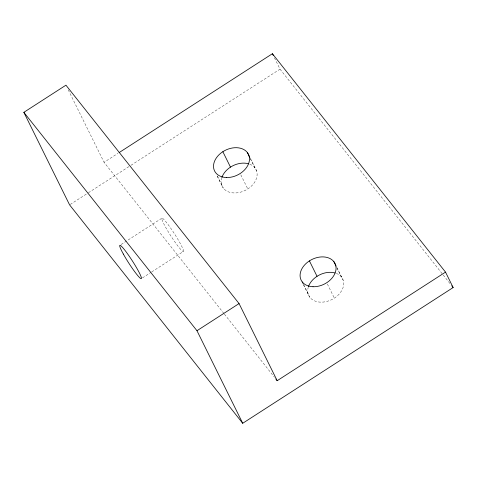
<?xml version="1.0" encoding="UTF-8"?>
<svg xmlns="http://www.w3.org/2000/svg" width="477" height="477" viewBox="0 0 477 477"><rect width="100%" height="100%" fill="white"/><g stroke="black" fill="none" stroke-linecap="round" stroke-linejoin="round"><path stroke-width="0.36" stroke-dasharray="2.38 1.79" d="M223.946 313.55L104.058 162.311L117.825 153.433M70.22 204.484L87.756 193.173M88.382 192.768L130.34 165.698M130.966 165.298L280.029 69.153L273.995 56.936M121.134 244.492L161.983 218.144M142.48 277.888L151.143 272.295M151.764 271.896L183.329 251.534A19.831 2.099 57.2 0 0 169.21 226.074A19.831 2.099 57.2 0 0 165.43 226.909A19.831 2.099 57.2 0 0 183.329 251.534M280.029 69.153L450.371 284.036M224.411 314.134L274.4 377.2M336.828 267.376L343.178 280.232M337.03 268.056L341.478 277.054M327.365 284.018L334.353 298.155M250.264 158.179L256.62 171.034M250.467 158.865L254.915 167.862M303.557 284.56L309.913 297.415M303.444 284.602L308.208 294.243M240.802 174.82L247.79 188.964M217.315 176.013L223.349 188.224M217.202 176.049L221.65 185.046M68.235 89.843L104.058 162.311M336.339 273.393A18.889 13.791 -26.3 0 1 341.478 290.976A18.889 13.791 -26.3 0 1 319.167 302.054A18.889 13.791 -26.3 0 1 308.214 287.363M249.775 164.201A18.889 13.791 -26.3 0 1 254.915 181.779A18.889 13.791 -26.3 0 1 232.603 192.857A18.889 13.791 -26.3 0 1 221.65 178.165"/><path stroke-width="0.72" d="M445.524 272.117L453.15 287.542L242.715 423.278L69.594 204.883L23.85 112.333L65.939 85.186L239.06 303.575L277.179 380.7L445.524 272.117L272.403 53.722L119.077 152.622M242.715 423.278L196.971 330.722L239.06 303.575M451.761 285.789L453.15 287.542M275.789 378.953L277.179 380.7M23.85 112.333L196.971 330.722M272.403 53.722L273.357 55.654M333.852 261.629L336.076 266.13M309.418 260.889L317.038 276.314M247.295 152.437L249.835 157.577M302.287 281.99L302.925 283.278M222.854 151.698L230.48 167.123M308.416 286.713A18.889 13.791 -26.3 0 1 335.033 272.963M221.853 177.522A18.889 13.791 -26.3 0 1 248.475 163.766M313.031 286.731A18.889 13.791 -26.3 0 0 335.558 264.807A18.889 13.791 -26.3 0 0 305.626 263.9A18.889 13.791 -26.3 0 0 313.031 286.731M123.346 254.056A19.831 2.099 57.2 0 0 141.24 278.681A19.831 2.099 57.2 0 0 127.126 253.221A19.831 2.099 57.2 0 0 123.346 254.056M226.474 177.533A18.889 13.791 -26.3 0 0 248.994 155.609A18.889 13.791 -26.3 0 0 219.062 154.703A18.889 13.791 -26.3 0 0 226.474 177.533"/></g></svg>
